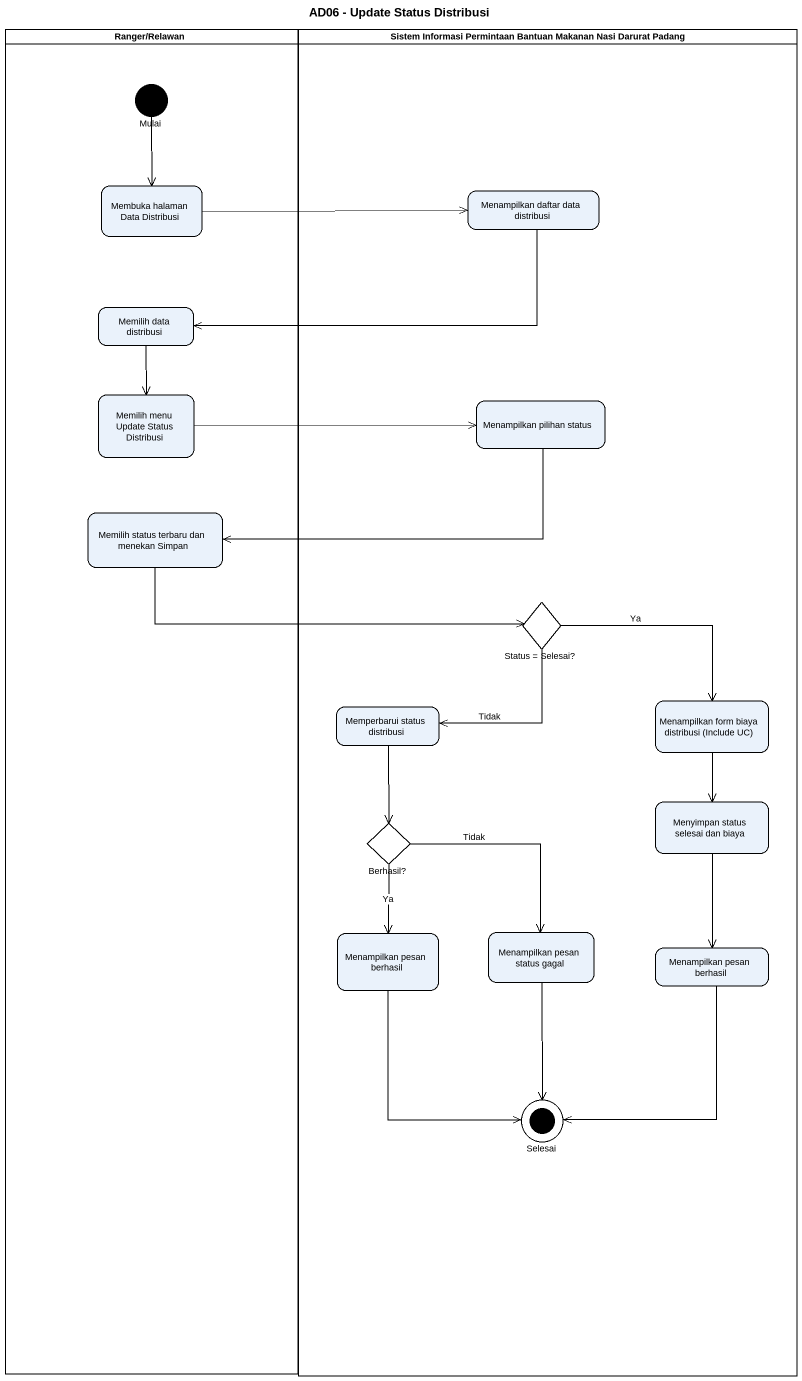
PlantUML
@startuml
title AD06 - Update Status Distribusi
hide empty description
state "Ranger/Relawan" as Ranger_Relawan <<partition>> {
  state Mulai <<start>>
  state "Membuka halaman Data Distribusi" as Membuka_halaman_Data
  state "Memilih data distribusi" as Memilih_data_distribusi
  state "Memilih menu Update Status Distribusi" as Memilih_menu_Update_Status
  state "Memilih status terbaru dan menekan Simpan" as Memilih_status_terbaru_dan
}
state "Sistem Informasi Permintaan Bantuan Makanan Nasi Darurat Padang" as Sistem_Informasi_Permintaan <<partition>> {
  state "Menampilkan daftar data distribusi" as Menampilkan_daftar_data
  state "Menampilkan pilihan status" as Menampilkan_pilihan_status
  state "Status = Selesai?" as Status_Selesai <<choice>>
  state "Memperbarui status distribusi" as Memperbarui_status
  state "Menampilkan form biaya distribusi (Include UC)" as Menampilkan_form_biaya
  state "Berhasil?" as Berhasil <<choice>>
  state "Menyimpan status selesai dan biaya" as Menyimpan_status_selesai
  state "Menampilkan pesan berhasil" as Menampilkan_pesan_berhasil
  state "Menampilkan pesan status gagal" as Menampilkan_pesan_status
  state "Menampilkan pesan berhasil" as Menampilkan_pesan_berhasil_2
  state Selesai <<end>>
}
Mulai --> Membuka_halaman_Data
Membuka_halaman_Data -right-> Menampilkan_daftar_data
Menampilkan_daftar_data -left-> Memilih_data_distribusi
Memilih_data_distribusi --> Memilih_menu_Update_Status
Memilih_menu_Update_Status -right-> Menampilkan_pilihan_status
Menampilkan_pilihan_status -left-> Memilih_status_terbaru_dan
Memilih_status_terbaru_dan -right-> Status_Selesai
Status_Selesai --> Memperbarui_status : Tidak
Status_Selesai -right-> Menampilkan_form_biaya : Ya
Memperbarui_status --> Berhasil
Menampilkan_form_biaya --> Menyimpan_status_selesai
Berhasil --> Menampilkan_pesan_berhasil : Ya
Berhasil --> Menampilkan_pesan_status : Tidak
Menyimpan_status_selesai --> Menampilkan_pesan_berhasil_2
Menampilkan_pesan_berhasil --> Selesai
Menampilkan_pesan_status --> Selesai
Menampilkan_pesan_berhasil_2 --> Selesai
@enduml
